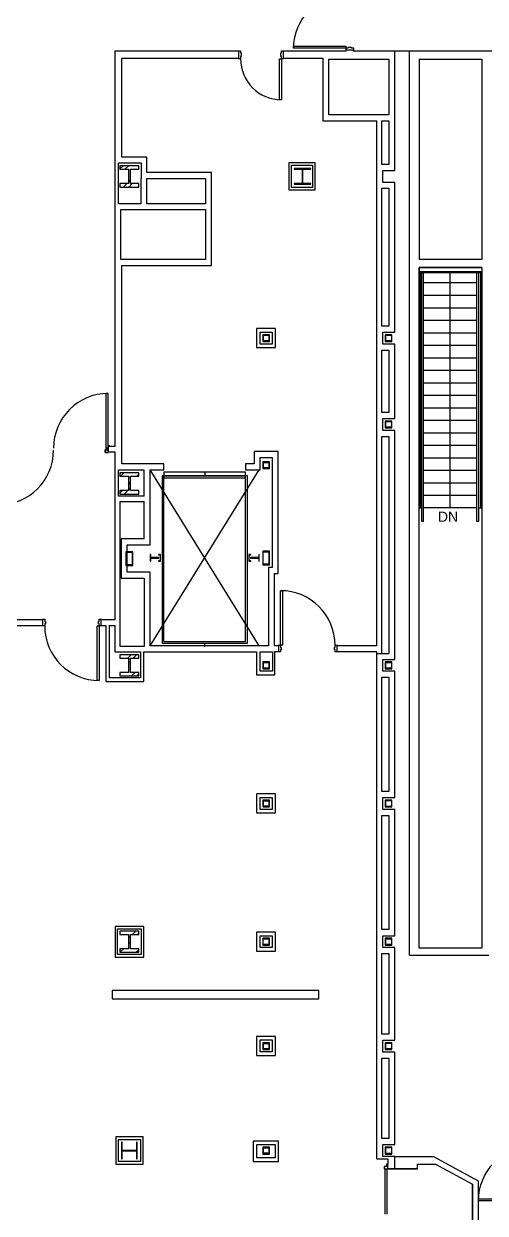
# Model space of a CAD drawing. Header units: inches. Extents: x -59 to 5682, y -269 to 4477.
# Drawn here: x 2025 to 2431, y 2845 to 3891 of the extents above; entities that cross this region are included whole.
import ezdxf

# ---------------------------------------------------------------- set-up
doc = ezdxf.new("R2010")
doc.units = ezdxf.units.IN
doc.header["$LTSCALE"] = 96
doc.header["$MEASUREMENT"] = 0
doc.layers.get('0').update_dxf_attribs({"linetype": 'CONTINUOUS'})
for name, color, linetype in [('A-ANNO-TEXT', 4, 'CONTINUOUS'), ('A-COLS', 5, 'CONTINUOUS'), ('A-DOOR', 2, 'CONTINUOUS'), ('A-FLOR-EVTR', 1, 'CONTINUOUS'), ('A-FLOR-HRAL', 1, 'CONTINUOUS'), ('A-FLOR-STRS', 2, 'CONTINUOUS'), ('A-WALL-FULL', 6, 'CONTINUOUS'), ('AE-103I$0$A-CLNG-SUSP', 8, 'CONTINUOUS')]:
    doc.layers.add(name, color=color, linetype=linetype)
doc.styles.add('AE-103I$0$Arial', font='arial.ttf', dxfattribs={"height": 8.851796})

# ---------------------------------------------------------------- blocks, each defined once
blk = doc.blocks.new('*U75')
for p, q in [((0, 0), (0, 0)), ((48, 0), (48, 0))]:
    blk.add_line(p, q)
blk.add_lwpolyline([(0, 0), (0, -48), (1.75, -48), (1.75, 0)], close=True)
blk.add_arc((0, 0), 48, 270, 0)

msp = doc.modelspace()

# ---------------------------------------------------------------- linework, layer by layer
at = {"layer": 'A-ANNO-TEXT'}
msp.add_line((2400.6, 3465.6), (2400.6, 3672.6), dxfattribs=at)
at = {"layer": 'A-COLS'}
for p, q in [((2110, 3763.6), (2112.8, 3766.4)), ((2126.7, 3766.4), (2110, 3766.4)), ((2110, 3766.4), (2110, 3763.4)), ((2114.4, 3763.4), (2117.4, 3766.4)), ((2126.7, 3763.4), (2126.7, 3766.4)), ((2110, 3763.4), (2117.4, 3763.4)), ((2117.4, 3763.4), (2117.4, 3750.8)), ((2119.3, 3750.8), (2119.3, 3763.4)), ((2119.3, 3763.4), (2126.7, 3763.4)), ((2277.8, 3764.1), (2263.3, 3764.1)), ((2263.3, 3764.1), (2263.3, 3763.4)), ((2263.3, 3763.4), (2270.4, 3763.4)), ((2266.4, 3763.4), (2267.1, 3764.1)), ((2270.4, 3763.4), (2270.4, 3750.8)), ((2270.8, 3750.8), (2270.8, 3763.4)), ((2270.8, 3763.4), (2277.8, 3763.4)), ((2277.8, 3763.4), (2277.8, 3764.1)), ((2117.4, 3750.8), (2110, 3750.8)), ((2110, 3750.8), (2110, 3747.7)), ((2110, 3747.7), (2126.7, 3747.7)), ((2113.1, 3747.7), (2116.2, 3750.8)), ((2117.4, 3752), (2119.3, 3753.9)), ((2117.7, 3747.7), (2120.8, 3750.8)), ((2126.7, 3750.8), (2119.3, 3750.8)), ((2126.7, 3747.7), (2126.7, 3750.8)), ((2270.4, 3750.8), (2263.3, 3750.8)), ((2263.3, 3750.8), (2263.3, 3750.1)), ((2263.3, 3750.1), (2277.8, 3750.1)), ((2267.5, 3750.1), (2268.2, 3750.8)), ((2270.4, 3752.9), (2270.8, 3753.3)), ((2277.8, 3750.8), (2270.8, 3750.8)), ((2272.1, 3750.1), (2272.8, 3750.8)), ((2277.8, 3750.1), (2277.8, 3750.8)), ((2241.6, 3617.8), (2235.6, 3617.8)), ((2235.6, 3617.8), (2235.6, 3611.8)), ((2235.6, 3611.8), (2241.6, 3611.8)), ((2236.2, 3612.4), (2236.2, 3617.3)), ((2236.2, 3617.3), (2241, 3617.3)), ((2241, 3612.4), (2236.2, 3612.4)), ((2241, 3617.3), (2241, 3612.4)), ((2241.6, 3611.8), (2241.6, 3617.8)), ((2349.3, 3617.8), (2343.3, 3617.8)), ((2343.3, 3617.8), (2343.3, 3611.8)), ((2343.3, 3612.2), (2343.8, 3612.7)), ((2343.3, 3611.8), (2349.3, 3611.8)), ((2343.4, 3616.9), (2343.8, 3617.3)), ((2343.8, 3612.3), (2343.8, 3617.4)), ((2343.8, 3617.4), (2348.9, 3617.4)), ((2348.9, 3612.3), (2343.8, 3612.3)), ((2343.9, 3617.4), (2344.4, 3617.8)), ((2348.5, 3617.4), (2349, 3617.8)), ((2348.9, 3617.4), (2348.9, 3612.3)), ((2349.3, 3611.8), (2349.3, 3617.8)), ((2349.3, 3541.9), (2343.3, 3541.9)), ((2343.3, 3541.9), (2343.3, 3535.9)), ((2343.3, 3540.8), (2343.8, 3541.2)), ((2343.3, 3536.2), (2343.8, 3536.6)), ((2343.3, 3535.9), (2349.3, 3535.9)), ((2343.8, 3536.4), (2343.8, 3541.5)), ((2343.8, 3541.5), (2348.9, 3541.5)), ((2348.9, 3536.4), (2343.8, 3536.4)), ((2344, 3541.5), (2344.5, 3541.9)), ((2348.6, 3541.5), (2349.1, 3541.9)), ((2348.9, 3541.5), (2348.9, 3536.4)), ((2349.3, 3535.9), (2349.3, 3541.9)), ((2241.6, 3506.1), (2235.6, 3506.1)), ((2235.6, 3506.1), (2235.6, 3500.1)), ((2235.6, 3504.4), (2236.2, 3505)), ((2236.2, 3500.7), (2236.2, 3505.5)), ((2236.2, 3505.5), (2241, 3505.5)), ((2236.6, 3505.5), (2237.2, 3506.1)), ((2241, 3505.5), (2241, 3500.7)), ((2241.6, 3500.1), (2241.6, 3506.1)), ((2126.7, 3496.4), (2110, 3496.4)), ((2110, 3496.4), (2110, 3493.4)), ((2110.5, 3493.4), (2113.5, 3496.4)), ((2124.9, 3493.4), (2126.7, 3495.2)), ((2126.7, 3493.4), (2126.7, 3496.4)), ((2235.6, 3500.1), (2241.6, 3500.1)), ((2241, 3500.7), (2236.2, 3500.7)), ((2110, 3493.4), (2117.4, 3493.4)), ((2117.4, 3493.4), (2117.4, 3480.8)), ((2117.4, 3485.9), (2119.3, 3487.8)), ((2119.3, 3480.8), (2119.3, 3493.4)), ((2119.3, 3493.4), (2126.7, 3493.4)), ((2110, 3478.5), (2112.3, 3480.8)), ((2117.4, 3480.8), (2110, 3480.8)), ((2110, 3480.8), (2110, 3477.7)), ((2110, 3477.7), (2126.7, 3477.7)), ((2113.8, 3477.7), (2116.9, 3480.8)), ((2117.4, 3481.3), (2119.3, 3483.2)), ((2126.7, 3480.8), (2119.3, 3480.8)), ((2126.7, 3477.7), (2126.7, 3480.8)), ((2121.3, 3427), (2115.3, 3427)), ((2115.3, 3427), (2115.3, 3415)), ((2115.8, 3426.5), (2120.9, 3426.5)), ((2115.8, 3415.4), (2115.8, 3426.5)), ((2119.6, 3426.5), (2120.1, 3427)), ((2120.9, 3426.5), (2120.9, 3415.4)), ((2121.3, 3415), (2121.3, 3427)), ((2241.6, 3427.4), (2235.6, 3427.4)), ((2235.6, 3427.4), (2235.6, 3415.4)), ((2236, 3426.9), (2241.1, 3426.9)), ((2236, 3415.9), (2236, 3426.9)), ((2241.1, 3426.9), (2241.1, 3415.9)), ((2241.6, 3415.4), (2241.6, 3427.4)), ((2115.3, 3415), (2121.3, 3415)), ((2120.9, 3415.4), (2115.8, 3415.4)), ((2235.6, 3415.4), (2241.6, 3415.4)), ((2241.1, 3415.9), (2236, 3415.9)), ((2237, 3415.4), (2237.4, 3415.9)), ((2241.1, 3419.5), (2241.6, 3420)), ((2241.6, 3415.4), (2241.6, 3415.4)), ((2126.7, 3336.4), (2110, 3336.4)), ((2110, 3336.4), (2110, 3333.4)), ((2110, 3333.4), (2117.4, 3333.4)), ((2116.9, 3333.4), (2120, 3336.4)), ((2117.4, 3333.4), (2117.4, 3320.8)), ((2117.4, 3329.2), (2119.3, 3331.1)), ((2119.3, 3320.8), (2119.3, 3333.4)), ((2119.3, 3333.4), (2126.7, 3333.4)), ((2121.5, 3333.4), (2124.6, 3336.4)), ((2126.7, 3333.4), (2126.7, 3336.4)), ((2241.6, 3330.1), (2235.6, 3330.1)), ((2235.6, 3330.1), (2235.6, 3324.1)), ((2241.6, 3330.1), (2235.6, 3330.1)), ((2235.6, 3330.1), (2235.6, 3324.1)), ((2236.2, 3324.7), (2236.2, 3329.5)), ((2236.2, 3329.5), (2241, 3329.5)), ((2241, 3329.5), (2241, 3324.7)), ((2241.6, 3324.1), (2241.6, 3330.1)), ((2241.6, 3324.1), (2241.6, 3330.1)), ((2349.3, 3330.1), (2343.3, 3330.1)), ((2343.3, 3330.1), (2343.3, 3324.1)), ((2343.3, 3327.1), (2343.8, 3327.6)), ((2343.8, 3324.5), (2343.8, 3329.6)), ((2343.8, 3329.6), (2348.9, 3329.6)), ((2345.9, 3329.6), (2346.3, 3330.1)), ((2348.9, 3329.6), (2348.9, 3324.5)), ((2349.3, 3324.1), (2349.3, 3330.1)), ((2117.4, 3320.8), (2110, 3320.8)), ((2110, 3320.8), (2110, 3317.7)), ((2110, 3317.7), (2126.7, 3317.7)), ((2126.7, 3320.8), (2119.3, 3320.8)), ((2120.3, 3317.7), (2123.3, 3320.8)), ((2124.9, 3317.7), (2126.7, 3319.5)), ((2126.7, 3317.7), (2126.7, 3320.8)), ((2235.6, 3324.1), (2241.6, 3324.1)), ((2235.6, 3324.1), (2241.6, 3324.1)), ((2241, 3324.7), (2236.2, 3324.7)), ((2343.3, 3324.1), (2349.3, 3324.1)), ((2348.9, 3324.5), (2343.8, 3324.5)), ((2241.6, 3208.6), (2235.6, 3208.6)), ((2235.6, 3208.6), (2235.6, 3202.6)), ((2235.6, 3204.9), (2236.2, 3205.5)), ((2235.6, 3202.6), (2241.6, 3202.6)), ((2236.2, 3203.2), (2236.2, 3208)), ((2236.2, 3208), (2241, 3208)), ((2241, 3203.2), (2236.2, 3203.2)), ((2237.8, 3202.6), (2238.4, 3203.2)), ((2238.6, 3208), (2239.2, 3208.6)), ((2241, 3208), (2241, 3203.2)), ((2241, 3205.7), (2241.6, 3206.3)), ((2241.6, 3202.6), (2241.6, 3208.6)), ((2349.3, 3208.6), (2343.3, 3208.6)), ((2343.3, 3208.6), (2343.3, 3202.6)), ((2343.3, 3202.6), (2349.3, 3202.6)), ((2343.8, 3203), (2343.8, 3208.1)), ((2343.8, 3208.1), (2348.9, 3208.1)), ((2348.9, 3203), (2343.8, 3203)), ((2347.3, 3202.6), (2347.7, 3203)), ((2348.9, 3208.1), (2348.9, 3203)), ((2348.9, 3204.2), (2349.3, 3204.6)), ((2349.3, 3202.6), (2349.3, 3208.6)), ((2126.7, 3093.4), (2110, 3093.4)), ((2110, 3093.4), (2110, 3090.4)), ((2110, 3090.4), (2117.4, 3090.4)), ((2117.4, 3090.4), (2117.4, 3077.8)), ((2117.4, 3086.7), (2119.3, 3088.6)), ((2119.3, 3077.8), (2119.3, 3090.4)), ((2119.3, 3090.4), (2126.7, 3090.4)), ((2121, 3090.4), (2124.1, 3093.4)), ((2125.6, 3090.4), (2126.7, 3091.4)), ((2126.7, 3090.4), (2126.7, 3093.4)), ((2235.6, 3086.3), (2236.4, 3087.1)), ((2241.6, 3087.1), (2235.6, 3087.1)), ((2235.6, 3087.1), (2235.6, 3081.1)), ((2236, 3081.5), (2236, 3086.6)), ((2236, 3086.6), (2241.1, 3086.6)), ((2241.1, 3086.6), (2241.1, 3081.5)), ((2241.6, 3081.1), (2241.6, 3087.1)), ((2349.3, 3087.1), (2343.3, 3087.1)), ((2343.3, 3087.1), (2343.3, 3081.1)), ((2343.8, 3081.5), (2343.8, 3086.6)), ((2343.8, 3086.6), (2348.9, 3086.6)), ((2345.3, 3086.6), (2345.8, 3087.1)), ((2348.9, 3086.6), (2348.9, 3081.5)), ((2348.9, 3085.5), (2349.3, 3086)), ((2349.3, 3081.1), (2349.3, 3087.1)), ((2110, 3074.7), (2113, 3077.8)), ((2117.4, 3077.8), (2110, 3077.8)), ((2110, 3077.8), (2110, 3074.7)), ((2117.4, 3082.1), (2119.3, 3084)), ((2126.7, 3077.8), (2119.3, 3077.8)), ((2124.4, 3074.7), (2126.7, 3077)), ((2126.7, 3074.7), (2126.7, 3077.8)), ((2235.6, 3081.1), (2241.6, 3081.1)), ((2241.1, 3081.5), (2236, 3081.5)), ((2343.3, 3084.6), (2343.8, 3085.1)), ((2343.3, 3081.1), (2349.3, 3081.1)), ((2348.9, 3081.5), (2343.8, 3081.5)), ((2344.4, 3081.1), (2344.9, 3081.5)), ((2110, 3074.7), (2126.7, 3074.7)), ((2241.6, 2995.2), (2235.6, 2995.2)), ((2235.6, 2995.2), (2235.6, 2989.2)), ((2235.6, 2991.3), (2236.2, 2991.8)), ((2236.2, 2989.8), (2236.2, 2994.6)), ((2236.2, 2994.6), (2241, 2994.6)), ((2238.9, 2994.6), (2239.5, 2995.2)), ((2241, 2994.6), (2241, 2989.8)), ((2241.6, 2989.2), (2241.6, 2995.2)), ((2349.3, 2995.2), (2343.3, 2995.2)), ((2343.3, 2995.2), (2343.3, 2989.2)), ((2343.8, 2989.7), (2343.8, 2994.7)), ((2343.8, 2994.7), (2348.9, 2994.7)), ((2348.5, 2994.7), (2349, 2995.2)), ((2348.9, 2994.7), (2348.9, 2989.7)), ((2349.3, 2989.2), (2349.3, 2995.2)), ((2235.6, 2989.2), (2241.6, 2989.2)), ((2241, 2989.8), (2236.2, 2989.8)), ((2343.3, 2989.6), (2343.8, 2990)), ((2343.3, 2989.2), (2349.3, 2989.2)), ((2348.9, 2989.7), (2343.8, 2989.7)), ((2347.6, 2989.2), (2348, 2989.7)), ((2348.9, 2990.5), (2349.3, 2991)), ((2112, 2907.6), (2111.3, 2907.6)), ((2111.3, 2907.6), (2111.3, 2893.1)), ((2111.3, 2905), (2112, 2905.7)), ((2112, 2900.5), (2112, 2907.6)), ((2124.6, 2900.5), (2112, 2900.5)), ((2112, 2893.1), (2112, 2900.1)), ((2112, 2900.1), (2124.6, 2900.1)), ((2120.8, 2900.1), (2121.3, 2900.5)), ((2125.3, 2907.6), (2124.6, 2907.6)), ((2124.6, 2907.6), (2124.6, 2900.5)), ((2124.6, 2903.9), (2125.3, 2904.6)), ((2124.6, 2900.1), (2124.6, 2893.1)), ((2124.6, 2899.3), (2125.3, 2900)), ((2125.3, 2893.1), (2125.3, 2907.6)), ((2241.6, 2903.3), (2235.6, 2903.3)), ((2235.6, 2903.3), (2235.6, 2897.3)), ((2235.6, 2900.8), (2236.2, 2901.4)), ((2236.2, 2897.9), (2236.2, 2902.7)), ((2236.2, 2902.7), (2241, 2902.7)), ((2241, 2897.9), (2236.2, 2897.9)), ((2236.7, 2897.3), (2237.3, 2897.9)), ((2237.5, 2902.7), (2238.1, 2903.3)), ((2241, 2902.7), (2241, 2897.9)), ((2241, 2901.6), (2241.6, 2902.2)), ((2241.6, 2897.3), (2241.6, 2903.3)), ((2349.3, 2903.3), (2343.3, 2903.3)), ((2343.3, 2903.3), (2343.3, 2897.3)), ((2343.8, 2897.8), (2343.8, 2902.9)), ((2343.8, 2902.9), (2348.9, 2902.9)), ((2348.9, 2897.8), (2343.8, 2897.8)), ((2346.1, 2897.3), (2346.6, 2897.8)), ((2348.9, 2902.9), (2348.9, 2897.8)), ((2348.9, 2900.1), (2349.3, 2900.5)), ((2349.3, 2897.3), (2349.3, 2903.3)), ((2111.3, 2893.1), (2112, 2893.1)), ((2124.6, 2893.1), (2125.3, 2893.1)), ((2235.6, 2897.3), (2241.6, 2897.3)), ((2343.3, 2897.3), (2349.3, 2897.3))]:
    msp.add_line(p, q, dxfattribs=at)
at = {"layer": 'A-DOOR'}
for p, q in [((2262.6, 3871.6), (2308.6, 3871.6)), ((2262.6, 3869.8), (2262.6, 3871.6)), ((2308.6, 3871.6), (2308.6, 3869.8)), ((2313.8, 3870.5), (2310.5, 3870.5)), ((2310.5, 3870.5), (2310.5, 3869.8)), ((2313.8, 3869.8), (2313.8, 3870.5)), ((2214.1, 3867.6), (2216.1, 3867.6)), ((2214.1, 3867.1), (2214.1, 3867.6)), ((2214.6, 3867.1), (2214.1, 3867.1)), ((2214.1, 3861), (2214.6, 3861)), ((2214.1, 3860.5), (2214.1, 3861)), ((2216.1, 3860.5), (2214.1, 3860.5)), ((2214.6, 3861), (2214.6, 3867.1)), ((2216.1, 3867.6), (2216.1, 3865.6)), ((2216.1, 3865.6), (2216.7, 3865.6)), ((2216.1, 3862.4), (2216.1, 3860.5)), ((2216.7, 3862.4), (2216.1, 3862.4)), ((2216.7, 3865.6), (2216.7, 3862.4)), ((2250.3, 3860.5), (2252.1, 3860.5)), ((2250.3, 3824.5), (2250.3, 3860.5)), ((2251.5, 3865.6), (2252.1, 3865.6)), ((2251.5, 3862.4), (2251.5, 3865.6)), ((2252.1, 3862.4), (2251.5, 3862.4)), ((2252.1, 3867.6), (2254.1, 3867.6)), ((2252.1, 3865.6), (2252.1, 3867.6)), ((2252.1, 3860.5), (2252.1, 3862.4)), ((2252.1, 3860.5), (2252.1, 3824.5)), ((2254.1, 3860.5), (2252.1, 3860.5)), ((2253.6, 3867.1), (2253.6, 3861)), ((2254.1, 3867.1), (2253.6, 3867.1)), ((2253.6, 3861), (2254.1, 3861)), ((2254.1, 3867.6), (2254.1, 3867.1)), ((2254.1, 3861), (2254.1, 3860.5)), ((2308.6, 3869.8), (2262.6, 3869.8)), ((2310.5, 3869.8), (2308.6, 3869.8)), ((2308.6, 3869.8), (2308.6, 3867.8)), ((2308.6, 3867.8), (2309.1, 3867.8)), ((2309.1, 3867.8), (2309.1, 3868.3)), ((2309.1, 3868.3), (2315.2, 3868.3)), ((2315.7, 3869.8), (2313.8, 3869.8)), ((2315.2, 3868.3), (2315.2, 3867.8)), ((2315.2, 3867.8), (2315.7, 3867.8)), ((2315.7, 3867.8), (2315.7, 3869.8)), ((2252.1, 3824.5), (2250.3, 3824.5)), ((2099.6, 3566), (2097.8, 3566)), ((2097.8, 3518.1), (2097.8, 3566)), ((2099.6, 3518.1), (2099.6, 3566.1)), ((2099.6, 3516.8), (2097, 3516.8)), ((2097, 3516.8), (2097, 3514.2)), ((2097, 3514.3), (2097, 3516.7)), ((2097, 3516.7), (2099.6, 3516.7)), ((2099.6, 3518.1), (2097.8, 3518.1)), ((2101.1, 3520.1), (2099.6, 3520.1)), ((2099.6, 3520.1), (2099.6, 3516.8)), ((2099.6, 3516.7), (2099.6, 3520)), ((2099.6, 3520), (2101, 3520)), ((2099.6, 3514.2), (2099.6, 3514.7)), ((2099.6, 3514.7), (2099.6, 3514.7)), ((2099.6, 3514.7), (2099.6, 3514.3)), ((2101, 3520), (2101, 3519.6)), ((2101, 3519.6), (2101.1, 3519.6)), ((2101.1, 3519.6), (2101.1, 3520.1)), ((2099.6, 3514.3), (2097, 3514.3)), ((2097, 3514.2), (2099.6, 3514.2)), ((2251.3, 3392.7), (2253.1, 3392.7)), ((2251.3, 3344.7), (2251.3, 3392.7)), ((2253.1, 3392.7), (2253.1, 3344.7)), ((2041.8, 3367.6), (2043.8, 3367.6)), ((2041.8, 3367.1), (2041.8, 3367.6)), ((2042.3, 3367.1), (2041.8, 3367.1)), ((2041.8, 3362.2), (2042.3, 3362.2)), ((2041.8, 3361.7), (2041.8, 3362.2)), ((2043.8, 3361.7), (2041.8, 3361.7)), ((2042.3, 3362.2), (2042.3, 3367.1)), ((2043.8, 3367.6), (2043.8, 3365.6)), ((2043.8, 3365.6), (2044.4, 3365.6)), ((2043.8, 3363.6), (2043.8, 3361.7)), ((2044.4, 3363.6), (2043.8, 3363.6)), ((2044.4, 3365.6), (2044.4, 3363.6)), ((2090, 3361.7), (2091.8, 3361.7)), ((2090, 3313.7), (2090, 3361.7)), ((2091.1, 3365.6), (2091.8, 3365.6)), ((2091.1, 3363.6), (2091.1, 3365.6)), ((2091.8, 3363.6), (2091.1, 3363.6)), ((2091.8, 3367.6), (2093.8, 3367.6)), ((2091.8, 3365.6), (2091.8, 3367.6)), ((2091.8, 3361.7), (2091.8, 3363.6)), ((2091.8, 3361.7), (2091.8, 3313.7)), ((2093.8, 3361.7), (2091.8, 3361.7)), ((2093.3, 3367.1), (2093.3, 3362.2)), ((2093.8, 3367.1), (2093.3, 3367.1)), ((2093.3, 3362.2), (2093.8, 3362.2)), ((2093.8, 3367.6), (2093.8, 3367.1)), ((2093.8, 3362.2), (2093.8, 3361.7)), ((2249.3, 3344.7), (2251.3, 3344.7)), ((2249.3, 3344.2), (2249.3, 3344.7)), ((2249.8, 3344.2), (2249.3, 3344.2)), ((2249.3, 3339.3), (2249.8, 3339.3)), ((2249.3, 3338.8), (2249.3, 3339.3)), ((2251.3, 3338.8), (2249.3, 3338.8)), ((2249.8, 3339.3), (2249.8, 3344.2)), ((2253.1, 3344.7), (2251.3, 3344.7)), ((2251.3, 3344.7), (2251.3, 3342.8)), ((2251.3, 3342.8), (2251.9, 3342.8)), ((2251.3, 3340.8), (2251.3, 3338.8)), ((2251.9, 3340.8), (2251.3, 3340.8)), ((2251.9, 3342.8), (2251.9, 3340.8)), ((2298.7, 3342.8), (2299.3, 3342.8)), ((2298.7, 3340.8), (2298.7, 3342.8)), ((2299.3, 3340.8), (2298.7, 3340.8)), ((2299.3, 3344.7), (2301.3, 3344.7)), ((2299.3, 3342.8), (2299.3, 3344.7)), ((2299.3, 3338.8), (2299.3, 3340.8)), ((2301.3, 3338.8), (2299.3, 3338.8)), ((2300.8, 3344.2), (2300.8, 3339.3)), ((2301.3, 3344.2), (2300.8, 3344.2)), ((2300.8, 3339.3), (2301.3, 3339.3)), ((2301.3, 3344.7), (2301.3, 3344.2)), ((2301.3, 3339.3), (2301.3, 3338.8)), ((2091.8, 3313.7), (2090, 3313.7)), ((2345.6, 2888.4), (2344.6, 2888.4)), ((2344.6, 2888.4), (2344.6, 2886.4)), ((2345.6, 2884.4), (2345.6, 2888.4)), ((2344.6, 2886.4), (2342.6, 2886.4)), ((2342.6, 2886.4), (2342.6, 2884.4)), ((2342.6, 2884.4), (2345.6, 2884.4)), ((2343.1, 2884.4), (2343.1, 2844.4)), ((2345.1, 2844.4), (2345.1, 2884.4))]:
    msp.add_line(p, q, dxfattribs=at)
for centre, radius, start, end in [((2308.6, 3869.8), 46, 90, 180), ((2252.1, 3860.5), 36, 180, 270), ((2252.1, 3860.5), 36, 180, 270), ((2099.6, 3518.1), 48, 90, 180), ((2003.6, 3516.3), 48, 270, 0), ((2251.3, 3344.7), 48, 0, 90), ((2251.3, 3344.7), 48, 0, 90), ((2091.8, 3361.7), 48, 180, 270), ((2091.8, 3361.7), 48, 180, 270)]:
    msp.add_arc(centre, radius, start, end, dxfattribs=at)
at = {"layer": 'A-FLOR-EVTR'}
for p, q in [((2232.6, 3344.1), (2136.6, 3499.1)), ((2136.6, 3344.1), (2232.6, 3499.1)), ((2220.6, 3496.8), (2148.6, 3496.8)), ((2148.6, 3496.8), (2148.6, 3493.8)), ((2148.6, 3493.8), (2220.6, 3493.8)), ((2184.6, 3496.8), (2184.6, 3493.8)), ((2220.6, 3493.8), (2220.6, 3496.8)), ((2222.1, 3493.6), (2147.1, 3493.6)), ((2147.1, 3493.6), (2147.1, 3346.6)), ((2148.6, 3348.1), (2148.6, 3493.6)), ((2148.6, 3492.1), (2220.6, 3492.1)), ((2220.6, 3348.1), (2220.6, 3493.6)), ((2222.1, 3346.6), (2222.1, 3493.6)), ((2137.1, 3424.6), (2136.6, 3424.6)), ((2136.6, 3424.6), (2136.6, 3418.6)), ((2137.1, 3421.8), (2137.1, 3424.6)), ((2144.3, 3421.8), (2137.1, 3421.8)), ((2137.1, 3418.6), (2137.1, 3421.3)), ((2137.1, 3421.3), (2144.3, 3421.3)), ((2145.8, 3424.6), (2143.8, 3424.6)), ((2143.8, 3424.6), (2143.8, 3424.1)), ((2143.8, 3424.1), (2145.3, 3424.1)), ((2144.3, 3421.3), (2144.3, 3421.8)), ((2145.3, 3424.1), (2145.3, 3419.1)), ((2145.8, 3418.6), (2145.8, 3424.6)), ((2225.3, 3424.6), (2223.3, 3424.6)), ((2223.3, 3424.6), (2223.3, 3418.6)), ((2223.8, 3419.1), (2223.8, 3424.1)), ((2223.8, 3424.1), (2225.3, 3424.1)), ((2232.1, 3421.8), (2224.8, 3421.8)), ((2224.8, 3421.8), (2224.8, 3421.3)), ((2224.8, 3421.3), (2232.1, 3421.3)), ((2225.3, 3424.1), (2225.3, 3424.6)), ((2232.6, 3424.6), (2232.1, 3424.6)), ((2232.1, 3424.6), (2232.1, 3421.8)), ((2232.1, 3421.3), (2232.1, 3418.6)), ((2232.6, 3418.6), (2232.6, 3424.6)), ((2136.6, 3418.6), (2137.1, 3418.6)), ((2145.3, 3419.1), (2143.8, 3419.1)), ((2143.8, 3419.1), (2143.8, 3418.6)), ((2143.8, 3418.6), (2145.8, 3418.6)), ((2223.3, 3418.6), (2225.3, 3418.6)), ((2225.3, 3419.1), (2223.8, 3419.1)), ((2225.3, 3418.6), (2225.3, 3419.1)), ((2232.1, 3418.6), (2232.6, 3418.6)), ((2148.6, 3348.1), (2220.6, 3348.1)), ((2147.1, 3346.6), (2222.1, 3346.6)), ((2184.6, 3343.3), (2184.6, 3346.3))]:
    msp.add_line(p, q, dxfattribs=at)
at = {"layer": 'A-FLOR-HRAL'}
for p, q in [((2375.6, 3453.6), (2375.6, 3672.6)), ((2377.1, 3453.6), (2377.1, 3672.6)), ((2424.1, 3453.6), (2424.1, 3672.6)), ((2425.6, 3453.6), (2425.6, 3672.6)), ((2377.1, 3453.6), (2375.6, 3453.6)), ((2425.6, 3453.6), (2424.1, 3453.6))]:
    msp.add_line(p, q, dxfattribs=at)
at = {"layer": 'A-FLOR-STRS'}
for p, q in [((2428.3, 3673.2), (2373.3, 3673.2)), ((2373.3, 3672.6), (2428.3, 3672.6)), ((2374.1, 3672.6), (2374.1, 3465.6)), ((2427.1, 3672.6), (2427.1, 3465.6)), ((2377.1, 3663.6), (2424.1, 3663.6)), ((2377.1, 3652.6), (2424.1, 3652.6)), ((2377.1, 3641.6), (2424.1, 3641.6)), ((2377.1, 3630.6), (2424.1, 3630.6)), ((2377.1, 3619.6), (2424.1, 3619.6)), ((2377.1, 3608.6), (2424.1, 3608.6)), ((2377.1, 3597.6), (2424.1, 3597.6)), ((2377.1, 3586.6), (2424.1, 3586.6)), ((2377.1, 3575.6), (2424.1, 3575.6)), ((2377.1, 3564.6), (2424.1, 3564.6)), ((2377.1, 3553.6), (2424.1, 3553.6)), ((2377.1, 3542.6), (2424.1, 3542.6)), ((2377.1, 3531.6), (2424.1, 3531.6)), ((2377.1, 3520.6), (2424.1, 3520.6)), ((2377.1, 3509.6), (2424.1, 3509.6)), ((2377.1, 3498.6), (2424.1, 3498.6)), ((2377.1, 3487.6), (2424.1, 3487.6)), ((2377.1, 3476.6), (2424.1, 3476.6)), ((2373.3, 3465.6), (2375.6, 3465.6)), ((2424.1, 3465.6), (2377.1, 3465.6)), ((2425.6, 3465.6), (2428.3, 3465.6))]:
    msp.add_line(p, q, dxfattribs=at)
at = {"layer": 'A-WALL-FULL'}
for p, q in [((2214.6, 3867.1), (2105.6, 3867.1)), ((2105.6, 3867.1), (2105.6, 3519.6)), ((2111.7, 3774.1), (2111.7, 3861)), ((2111.7, 3861), (2214.6, 3861)), ((2214.6, 3861), (2214.6, 3867.1)), ((2309.1, 3867.1), (2253.6, 3867.1)), ((2253.6, 3867.1), (2253.6, 3861)), ((2253.6, 3861), (2288.6, 3861)), ((2288.6, 3861), (2288.6, 3805.8)), ((2293.8, 3811.1), (2293.8, 3860.1)), ((2293.8, 3860.1), (2346.6, 3860.1)), ((2309.1, 3867.1), (2309.1, 3868.3)), ((2315.2, 3868.3), (2315.2, 3867.3)), ((2443.2, 3867.3), (2315.2, 3867.3)), ((2346.6, 3860.1), (2346.6, 3811.1)), ((2351.8, 3762.3), (2351.8, 3867.3)), ((2364.8, 3072.3), (2364.8, 3867.3)), ((2373.3, 3860.1), (2428.3, 3860.1)), ((2373.3, 3860.1), (2373.3, 3684.1)), ((2428.3, 3860.1), (2428.3, 3684.1)), ((2346.6, 3811.1), (2293.8, 3811.1)), ((2288.6, 3805.8), (2336.1, 3805.8)), ((2336.1, 3344.2), (2336.1, 3805.8)), ((2340.3, 3767.6), (2340.3, 3805.8)), ((2340.3, 3805.8), (2346.6, 3805.8)), ((2346.6, 3805.8), (2346.6, 3767.6)), ((2108.7, 3733), (2108.7, 3768.9)), ((2108.7, 3768.9), (2128.6, 3768.9)), ((2133.8, 3774.1), (2111.7, 3774.1)), ((2128.6, 3768.9), (2128.6, 3755.3)), ((2133.8, 3760.6), (2133.8, 3774.1)), ((2281.7, 3769), (2258.6, 3769)), ((2258.6, 3769), (2258.6, 3745.1)), ((2260.9, 3766.8), (2279.5, 3766.8)), ((2260.9, 3747.4), (2260.9, 3766.8)), ((2279.5, 3766.8), (2279.5, 3747.4)), ((2281.7, 3745.1), (2281.7, 3769)), ((2346.6, 3767.6), (2340.3, 3767.6)), ((2128.5, 3755.3), (2128.5, 3733)), ((2128.6, 3755.3), (2128.5, 3755.3)), ((2133.7, 3755.3), (2185.3, 3755.3)), ((2133.7, 3733), (2133.7, 3755.3)), ((2190.6, 3760.6), (2133.8, 3760.6)), ((2185.3, 3755.3), (2185.3, 3733)), ((2190.6, 3678.8), (2190.6, 3760.6)), ((2341.3, 3751.8), (2341.3, 3762.3)), ((2341.3, 3762.3), (2351.8, 3762.3)), ((2258.6, 3745.1), (2281.7, 3745.1)), ((2279.5, 3747.4), (2260.9, 3747.4)), ((2340.3, 3625.3), (2340.3, 3746.6)), ((2340.3, 3746.6), (2346.6, 3746.6)), ((2351.8, 3751.8), (2341.3, 3751.8)), ((2346.6, 3746.6), (2346.6, 3625.3)), ((2351.8, 3620.1), (2351.8, 3751.8)), ((2128.5, 3733), (2108.7, 3733)), ((2110.8, 3684.1), (2110.8, 3727.8)), ((2110.8, 3727.8), (2185.3, 3727.8)), ((2185.3, 3733), (2133.7, 3733)), ((2185.3, 3727.8), (2185.3, 3684.1)), ((2185.3, 3684.1), (2110.8, 3684.1)), ((2428.3, 3684.1), (2373.3, 3684.1)), ((2111.7, 3678.8), (2190.6, 3678.8)), ((2111.7, 3504.3), (2111.7, 3678.8)), ((2373.3, 3078.4), (2373.3, 3676.9)), ((2373.3, 3676.9), (2428, 3676.9)), ((2428.3, 3676.9), (2428.3, 3078.4)), ((2230.2, 3623.2), (2230.2, 3606.5)), ((2247, 3623.2), (2230.2, 3623.2)), ((2233.3, 3609.6), (2233.3, 3620.1)), ((2233.3, 3620.1), (2243.8, 3620.1)), ((2243.8, 3620.1), (2243.8, 3609.6)), ((2247, 3606.5), (2247, 3623.2)), ((2346.6, 3625.3), (2340.3, 3625.3)), ((2341.3, 3609.6), (2341.3, 3620.1)), ((2341.3, 3620.1), (2351.8, 3620.1)), ((2243.8, 3609.6), (2233.3, 3609.6)), ((2351.8, 3609.6), (2341.3, 3609.6)), ((2351.8, 3544.2), (2351.8, 3609.6)), ((2230.2, 3606.5), (2247, 3606.5)), ((2340.3, 3549.4), (2340.3, 3604.3)), ((2340.3, 3604.3), (2346.6, 3604.3)), ((2346.6, 3604.3), (2346.6, 3549.4)), ((2346.6, 3549.4), (2340.3, 3549.4)), ((2341.3, 3533.7), (2341.3, 3544.2)), ((2341.3, 3544.2), (2351.8, 3544.2)), ((2340.3, 3337.6), (2340.3, 3528.4)), ((2340.3, 3528.4), (2346.6, 3528.4)), ((2351.8, 3533.7), (2341.3, 3533.7)), ((2346.6, 3528.4), (2346.6, 3337.6)), ((2351.8, 3332.3), (2351.8, 3533.7)), ((2101, 3519.6), (2099.6, 3519.6)), ((2099.6, 3519.6), (2099.6, 3514.7)), ((2099.6, 3514.7), (2105.6, 3514.7)), ((2105.6, 3519.6), (2101.1, 3519.6)), ((2105.6, 3514.7), (2105.6, 3367.1)), ((2249.1, 3515.1), (2228.1, 3515.1)), ((2228.1, 3515.1), (2228.1, 3504.3)), ((2249.1, 3407.8), (2249.1, 3515.1)), ((2148.6, 3504.3), (2111.7, 3504.3)), ((2148.6, 3499.1), (2148.6, 3504.3)), ((2228.1, 3504.3), (2220.6, 3504.3)), ((2220.6, 3504.3), (2220.6, 3499.1)), ((2233.3, 3509.8), (2243.8, 3509.8)), ((2233.3, 3499.1), (2233.3, 3509.8)), ((2243.8, 3509.8), (2243.8, 3413.1)), ((2108.7, 3475.8), (2108.7, 3499.1)), ((2108.7, 3499.1), (2131.3, 3499.1)), ((2131.3, 3475.8), (2131.3, 3499.1)), ((2136.6, 3433), (2136.6, 3499.1)), ((2136.6, 3499.1), (2148.6, 3499.1)), ((2220.6, 3499.1), (2233.3, 3499.1)), ((2131.3, 3475.8), (2108.7, 3475.8)), ((2110.2, 3471.2), (2131.3, 3471.2)), ((2110.2, 3343.5), (2110.2, 3471.2)), ((2131.3, 3438.2), (2131.3, 3471.2)), ((2131.3, 3438.2), (2111.1, 3438.2)), ((2111.1, 3438.2), (2111.1, 3403.7)), ((2116.3, 3433), (2136.6, 3433)), ((2116.3, 3409), (2116.3, 3433)), ((2240.8, 3413.1), (2240.8, 3344.1)), ((2243.8, 3413.1), (2240.8, 3413.1)), ((2111.1, 3403.7), (2131.3, 3403.7)), ((2136.6, 3409), (2116.3, 3409)), ((2131.3, 3403.7), (2131.3, 3343.5)), ((2136.6, 3344.1), (2136.6, 3409)), ((2246.1, 3344.2), (2246.1, 3407.8)), ((2246.1, 3407.8), (2249.1, 3407.8)), ((2041.8, 3367.1), (1841.8, 3367.1)), ((1956.7, 3362.2), (2041.8, 3362.2)), ((2105.6, 3367.1), (2093.8, 3367.1)), ((2093.8, 3362.2), (2097.6, 3362.2)), ((2097.6, 3362.2), (2097.6, 3312.9)), ((2100.8, 3316), (2100.8, 3362.2)), ((2100.8, 3362.2), (2105.6, 3362.2)), ((2105.6, 3362.2), (2105.6, 3338.8)), ((2105.6, 3338.8), (2128, 3338.8)), ((2131.3, 3343.5), (2110.2, 3343.5)), ((2128, 3338.8), (2128, 3316)), ((2131.1, 3338.8), (2230.2, 3338.8)), ((2131.1, 3312.9), (2131.1, 3338.8)), ((2240.8, 3344.1), (2136.6, 3344.1)), ((2230.2, 3338.8), (2230.2, 3318.7)), ((2233.3, 3338.8), (2244.1, 3338.8)), ((2233.3, 3321.8), (2233.3, 3338.8)), ((2244.1, 3338.8), (2244.1, 3321.8)), ((2249.3, 3344.2), (2246.1, 3344.2)), ((2246.1, 3339.3), (2249.3, 3339.3)), ((2246.1, 3338.8), (2246.1, 3339.3)), ((2246.1, 3338.8), (2246.3, 3338.8)), ((2246.3, 3318.7), (2246.3, 3338.8)), ((2336.1, 3344.2), (2301.3, 3344.2)), ((2301.3, 3339.3), (2336.1, 3339.3)), ((2336.1, 2893.1), (2336.1, 3339.3)), ((2336.1, 3337.6), (2346.6, 3337.6)), ((2341.3, 3321.8), (2341.3, 3332.3)), ((2341.3, 3332.3), (2351.8, 3332.3)), ((2128, 3316), (2100.8, 3316)), ((2230.2, 3318.7), (2246.3, 3318.7)), ((2244.1, 3321.8), (2233.3, 3321.8)), ((2340.3, 3216.1), (2340.3, 3316.6)), ((2340.3, 3316.6), (2346.6, 3316.6)), ((2351.8, 3321.8), (2341.3, 3321.8)), ((2346.6, 3316.6), (2346.6, 3216.1)), ((2351.8, 3210.8), (2351.8, 3321.8)), ((2097.6, 3312.9), (2131.1, 3312.9)), ((2247, 3214), (2230.2, 3214)), ((2230.2, 3214), (2230.2, 3197.2)), ((2247, 3197.2), (2247, 3214)), ((2346.6, 3216.1), (2340.3, 3216.1)), ((2233.3, 3210.8), (2243.8, 3210.8)), ((2233.3, 3200.3), (2233.3, 3210.8)), ((2243.8, 3210.8), (2243.8, 3200.3)), ((2341.3, 3200.3), (2341.3, 3210.8)), ((2341.3, 3210.8), (2351.8, 3210.8)), ((2230.2, 3197.2), (2247, 3197.2)), ((2243.8, 3200.3), (2233.3, 3200.3)), ((2340.3, 3094.6), (2340.3, 3195.1)), ((2340.3, 3195.1), (2346.6, 3195.1)), ((2351.8, 3200.3), (2341.3, 3200.3)), ((2346.6, 3195.1), (2346.6, 3094.6)), ((2351.8, 3089.3), (2351.8, 3200.3)), ((2105.7, 3097.5), (2105.7, 3070.5)), ((2131, 3097.5), (2105.7, 3097.5)), ((2131, 3070.5), (2131, 3097.5)), ((2108, 3072.7), (2108, 3095.3)), ((2108, 3095.3), (2128.7, 3095.3)), ((2128.7, 3095.3), (2128.7, 3072.7)), ((2230.2, 3092.5), (2230.2, 3075.7)), ((2247, 3092.5), (2230.2, 3092.5)), ((2233.3, 3078.8), (2233.3, 3089.3)), ((2233.3, 3089.3), (2243.8, 3089.3)), ((2243.8, 3089.3), (2243.8, 3078.8)), ((2247, 3075.7), (2247, 3092.5)), ((2346.6, 3094.6), (2340.3, 3094.6)), ((2341.3, 3078.8), (2341.3, 3089.3)), ((2341.3, 3089.3), (2351.8, 3089.3)), ((2230.2, 3075.7), (2247, 3075.7)), ((2243.8, 3078.8), (2233.3, 3078.8)), ((2351.8, 3078.8), (2341.3, 3078.8)), ((2351.8, 2997.5), (2351.8, 3078.8)), ((2428.3, 3078.4), (2373.3, 3078.4)), ((2105.7, 3070.5), (2131, 3070.5)), ((2128.7, 3072.7), (2108, 3072.7)), ((2340.3, 3002.7), (2340.3, 3073.6)), ((2340.3, 3073.6), (2346.6, 3073.6)), ((2346.6, 3073.6), (2346.6, 3002.7)), ((2364.8, 3072.3), (2434.4, 3072.3)), ((2285, 3041.1), (2103.2, 3041.1)), ((2103.2, 3041.1), (2103.2, 3033.8)), ((2103.2, 3033.8), (2285, 3033.8)), ((2285, 3033.8), (2285, 3041.1)), ((2346.6, 3002.7), (2340.3, 3002.7)), ((2230.2, 3000.7), (2230.2, 2984)), ((2247, 3000.7), (2230.2, 3000.7)), ((2233.3, 2987.1), (2233.3, 2997.6)), ((2233.3, 2997.6), (2243.8, 2997.6)), ((2243.8, 2997.6), (2243.8, 2987.1)), ((2247, 2984), (2247, 3000.7)), ((2341.3, 2987), (2341.3, 2997.5)), ((2341.3, 2997.5), (2351.8, 2997.5)), ((2230.2, 2984), (2247, 2984)), ((2243.8, 2987.1), (2233.3, 2987.1)), ((2340.3, 2910.8), (2340.3, 2981.7)), ((2340.3, 2981.7), (2346.6, 2981.7)), ((2351.8, 2987), (2341.3, 2987)), ((2346.6, 2981.7), (2346.6, 2910.8)), ((2351.8, 2905.6), (2351.8, 2987)), ((2130.3, 2912.3), (2106.4, 2912.3)), ((2106.4, 2912.3), (2106.4, 2888.4)), ((2108.6, 2910), (2128, 2910)), ((2108.6, 2890.6), (2108.6, 2910)), ((2128, 2910), (2128, 2890.6)), ((2130.3, 2888.4), (2130.3, 2912.3)), ((2227.3, 2908.7), (2227.3, 2890.8)), ((2249.6, 2908.7), (2227.3, 2908.7)), ((2249.6, 2890.8), (2249.6, 2908.7)), ((2346.6, 2910.8), (2340.3, 2910.8)), ((2230.5, 2894), (2230.5, 2905.6)), ((2230.5, 2905.6), (2246.5, 2905.6)), ((2246.5, 2905.6), (2246.5, 2894)), ((2341.3, 2895.1), (2341.3, 2905.6)), ((2341.3, 2905.6), (2351.8, 2905.6)), ((2106.4, 2888.4), (2130.3, 2888.4)), ((2128, 2890.6), (2108.6, 2890.6)), ((2227.3, 2890.8), (2249.6, 2890.8)), ((2246.5, 2894), (2230.5, 2894)), ((2336.1, 2893.1), (2345.6, 2893.1)), ((2344.7, 2895.1), (2341.3, 2895.1)), ((2345.7, 2895.1), (2344.7, 2895.1)), ((2351.7, 2895.1), (2345.6, 2895.1)), ((2345.6, 2893.1), (2345.6, 2888.4)), ((2351.7, 2884.4), (2351.7, 2895.1)), ((2371.7, 2888.4), (2387.7, 2888.4)), ((2371.7, 2884.4), (2371.7, 2888.4)), ((2387.7, 2888.4), (2420.2, 2870.8)), ((2371.7, 2884.4), (2345.1, 2884.4)), ((2345.6, 2884.4), (2351.7, 2884.4)), ((2351.3, 2884.4), (2371.7, 2884.4)), ((2420.2, 2568.7), (2420.2, 2870.8))]:
    msp.add_line(p, q, dxfattribs=at)
for points in [[(2345.6, 2884.4), (2371.7, 2884.4), (2371.7, 2888.4), (2387.7, 2888.4), (2420.2, 2870.8), (2420.2, 2833)], [(2351.7, 2895.1), (2385.9, 2895.1), (2425.2, 2873.7), (2425.2, 2833), (2473.5, 2833)]]:
    msp.add_lwpolyline(points, dxfattribs=at)
at = {"layer": 'AE-103I$0$A-CLNG-SUSP', "color": 253}
for p, q in [((2428.3, 3676.9), (2373.3, 3676.9)), ((2373.3, 3676.9), (2373.3, 3672.6)), ((2428.3, 3640), (2428.3, 3532.4)), ((2388.2, 3078.4), (2387, 3078.4))]:
    msp.add_line(p, q, dxfattribs=at)

# ---------------------------------------------------------------- block references
at = {"layer": 'A-DOOR', "xscale": -1, "rotation": 270}
msp.add_blockref('*U75', (2473.5, 2856.1), dxfattribs=at)

# ---------------------------------------------------------------- next in the draw order: texts
at = {"layer": 'A-ANNO-TEXT', "insert": (2389.7, 3462.2), "char_height": 8.85, "width": 21.268, "attachment_point": 1, "line_spacing_factor": 0.938532, "style": 'AE-103I$0$Arial', "bg_fill": 3, "box_fill_scale": 1.25, "bg_fill_color": 0, "bg_fill_transparency": 0}
msp.add_mtext('DN', dxfattribs=at)

doc.saveas('drawing.dxf')
